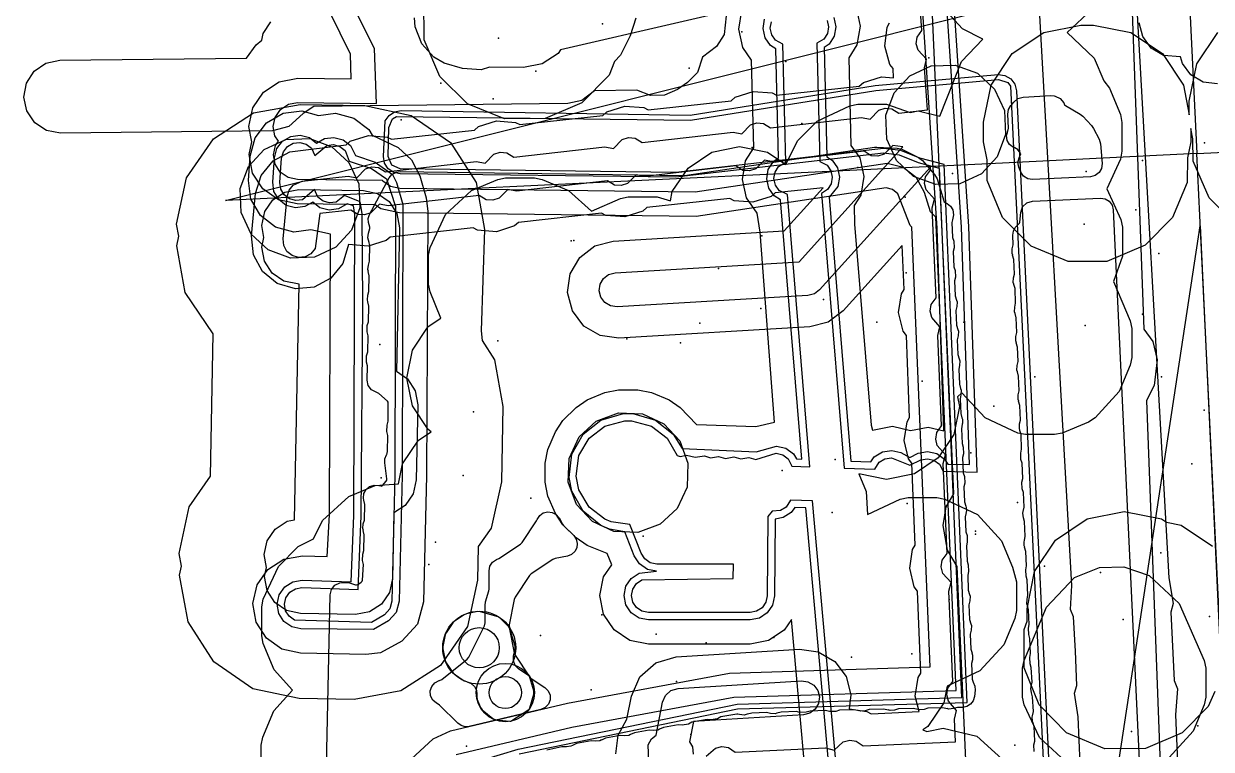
# Model space of a CAD drawing. Header units: metres. Extents: x -3943 to -3664, y 4962 to 6622.
# Drawn here: x -3930.66 to -3881.82, y 6352.6 to 6382.44 of the extents above; entities that cross this region are included whole.
import ezdxf

# ---------------------------------------------------------------- set-up
doc = ezdxf.new("R2010")
doc.units = ezdxf.units.M
for name, color, linetype in [('AI_GREENING_ALLOWED_ZONE', 4, 'Continuous'), ('AI_GREENING_EXCLUSIONS', 1, 'Continuous'), ('AI_GREENING_LAWN', 82, 'Continuous'), ('AI_GREENING_REJECTED', 6, 'Continuous'), ('AI_GREENING_SHRUBS', 92, 'Continuous')]:
    doc.layers.add(name, color=color, linetype=linetype)

# ---------------------------------------------------------------- blocks, each defined once
blk = doc.blocks.new('AI_SHRUB')
for radius in [1, 0.55]:
    blk.add_circle((0, 0), radius)

msp = doc.modelspace()

# ---------------------------------------------------------------- linework, layer by layer
at = {"layer": 'AI_GREENING_ALLOWED_ZONE'}
msp.add_lwpolyline([(-3913.683, 6354.495), (-3913.835, 6354.622), (-3913.925, 6354.798), (-3913.941, 6354.995), (-3913.879, 6355.183), (-3913.748, 6355.332), (-3913.571, 6355.418), (-3913.558, 6355.422), (-3913.466, 6355.468), (-3912.422, 6356.305), (-3912.356, 6356.387), (-3911.71, 6357.671), (-3911.681, 6357.794), (-3911.684, 6357.806), (-3911.687, 6358.516), (-3911.666, 6358.659), (-3911.533, 6359.115), (-3911.523, 6359.185), (-3911.523, 6359.937), (-3911.485, 6360.129), (-3911.377, 6360.291), (-3911.214, 6360.399), (-3911.12, 6360.439), (-3910.228, 6361.034), (-3910.16, 6361.103), (-3909.564, 6361.994), (-3909.54, 6362.052), (-3909.439, 6362.207), (-3909.289, 6362.315), (-3909.11, 6362.36), (-3908.926, 6362.337), (-3908.763, 6362.25), (-3908.644, 6362.109), (-3908.501, 6361.857), (-3908.46, 6361.805), (-3908.04, 6361.384), (-3907.938, 6361.237), (-3907.895, 6361.064), (-3907.915, 6360.886), (-3907.997, 6360.727), (-3908.13, 6360.606), (-3908.296, 6360.541), (-3908.804, 6360.44), (-3908.893, 6360.403), (-3909.784, 6359.807), (-3909.852, 6359.739), (-3910.448, 6358.847), (-3910.485, 6358.758), (-3910.693, 6357.711), (-3910.698, 6357.699), (-3910.694, 6357.68), (-3910.694, 6357.61), (-3910.485, 6356.559), (-3910.448, 6356.469), (-3909.852, 6355.578), (-3909.784, 6355.51), (-3909.225, 6355.136), (-3909.089, 6355.001), (-3909.014, 6354.824), (-3909.011, 6354.632), (-3909.081, 6354.453), (-3909.213, 6354.314), (-3909.388, 6354.234), (-3912.338, 6353.533), (-3912.506, 6353.523), (-3912.669, 6353.569), (-3912.807, 6353.666), (-3913.555, 6354.414), (-3913.612, 6354.457), (-3913.683, 6354.495)], close=True, dxfattribs=at)
at = {"layer": 'AI_GREENING_EXCLUSIONS'}
for points in [[(-3887.389, 6448.829), (-3886.565, 6420.103), (-3886.453, 6419.248), (-3886.533, 6418.972), (-3886.492, 6417.539), (-3886.427, 6416.11), (-3886.295, 6415.772), (-3886.366, 6414.742), (-3885.299, 6391.192), (-3885.147, 6390.21), (-3885.24, 6389.889), (-3885.176, 6388.477), (-3885.098, 6387.071), (-3884.973, 6386.761), (-3885.025, 6385.762), (-3883.568, 6359.646), (-3883.381, 6358.592), (-3883.478, 6358.24), (-3883.339, 6355.426), (-3883.208, 6355.087), (-3883.291, 6354.015), (-3882.147, 6327.189)], [(-3887.389, 6448.829), (-3886.565, 6420.103), (-3886.453, 6419.248), (-3886.533, 6418.972), (-3886.492, 6417.539), (-3886.427, 6416.11), (-3886.295, 6415.772), (-3886.366, 6414.742), (-3885.299, 6391.192), (-3885.147, 6390.21), (-3885.24, 6389.889), (-3885.176, 6388.477), (-3885.098, 6387.071), (-3884.973, 6386.761), (-3885.025, 6385.762), (-3883.568, 6359.646), (-3883.381, 6358.592), (-3883.478, 6358.24), (-3883.339, 6355.426), (-3883.208, 6355.087), (-3883.291, 6354.015), (-3882.147, 6327.189)], [(-3845.165, 6435.116), (-3878.147, 6426.884), (-3883.202, 6393.477), (-3882.411, 6377.095), (-3890.401, 6376.71), (-3922.364, 6375.167), (-3889.391, 6383.433), (-3884.352, 6416.965), (-3884.352, 6416.965), (-3884.743, 6425.237), (-3885.121, 6433.228)], [(-3887.206, 6428.574), (-3886.384, 6413.535), (-3885.726, 6414.049), (-3884.968, 6414.237), (-3884.197, 6414.12), (-3883.528, 6413.718), (-3883.065, 6413.09), (-3882.877, 6412.333), (-3882.509, 6404.505), (-3882.586, 6403.854), (-3882.869, 6403.263), (-3884.757, 6400.57), (-3884.651, 6399.859), (-3884.793, 6399.036), (-3885.156, 6398.284), (-3885.625, 6397.817), (-3884.584, 6369.875), (-3884.22, 6369.371), (-3884.039, 6368.612), (-3884.167, 6367.563), (-3884.475, 6366.942), (-3883.388, 6337.749)], [(-3891.366, 6339.906), (-3892.269, 6360.112), (-3892.662, 6360.779), (-3892.845, 6361.795), (-3892.727, 6362.566), (-3892.403, 6363.102), (-3893.834, 6395.111)], [(-3897.614, 6382.575), (-3897.554, 6382.309), (-3897.601, 6382.039), (-3897.747, 6381.809), (-3898.038, 6381.636), (-3897.919, 6376.774), (-3897.62, 6376.616), (-3897.463, 6376.393), (-3897.403, 6376.126), (-3897.45, 6375.857), (-3897.596, 6375.626), (-3897.848, 6375.463), (-3896.92, 6364.163), (-3895.65, 6364.115), (-3895.474, 6364.403), (-3895.241, 6364.546), (-3894.971, 6364.589), (-3894.22, 6364.278), (-3893.761, 6364.495), (-3893.492, 6364.543), (-3893.225, 6364.484), (-3893.001, 6364.327), (-3892.842, 6364.029), (-3891.452, 6364), (-3891.784, 6374.092), (-3892.939, 6391.475)], [(-3897.339, 6382.697), (-3897.254, 6382.316), (-3897.321, 6381.931), (-3897.53, 6381.602), (-3897.733, 6381.458), (-3897.624, 6376.967), (-3897.413, 6376.833), (-3897.189, 6376.514), (-3897.103, 6376.133), (-3897.17, 6375.749), (-3897.535, 6375.31), (-3896.643, 6364.452), (-3895.824, 6364.421), (-3895.678, 6364.623), (-3895.345, 6364.827), (-3894.96, 6364.889), (-3894.581, 6364.798), (-3894.209, 6364.6), (-3893.87, 6364.775), (-3893.486, 6364.843), (-3893.105, 6364.759), (-3892.785, 6364.535), (-3892.651, 6364.325), (-3891.764, 6364.307), (-3892.084, 6374.077), (-3893.239, 6391.457)], [(-3896.425, 6383.102), (-3896.254, 6382.34), (-3896.388, 6381.571), (-3896.723, 6381.043), (-3896.635, 6377.431), (-3896.274, 6376.919), (-3896.104, 6376.158), (-3896.237, 6375.389), (-3896.503, 6374.969), (-3896.489, 6374.191), (-3895.81, 6365.926), (-3895.754, 6365.728), (-3894.922, 6365.888), (-3894.191, 6365.714), (-3893.465, 6365.842), (-3892.817, 6365.699), (-3893.086, 6374.026), (-3894.237, 6391.396)], [(-3902.589, 6352.308), (-3902.209, 6352.648), (-3901.944, 6352.714), (-3901.674, 6352.674), (-3901.397, 6352.475), (-3897.688, 6352.656), (-3897.332, 6352.564), (-3896.952, 6352.904), (-3896.687, 6352.97), (-3896.417, 6352.93), (-3896.14, 6352.732), (-3892.342, 6352.899), (-3892.383, 6353.837), (-3892.29, 6354.192), (-3892.627, 6354.574), (-3892.692, 6354.839), (-3892.65, 6355.109), (-3892.45, 6355.385), (-3892.612, 6359.095), (-3892.518, 6359.451), (-3892.856, 6359.832), (-3892.92, 6360.098), (-3892.879, 6360.368), (-3892.679, 6360.644), (-3892.84, 6364.354), (-3892.747, 6364.709), (-3893.084, 6365.091), (-3893.149, 6365.356), (-3893.107, 6365.626), (-3892.908, 6365.902), (-3893.069, 6369.612), (-3892.975, 6369.968), (-3893.313, 6370.35), (-3893.378, 6370.615), (-3893.336, 6370.885), (-3893.136, 6371.161), (-3893.297, 6374.871), (-3893.204, 6375.227), (-3893.541, 6375.608), (-3893.606, 6375.874), (-3893.565, 6376.143), (-3893.365, 6376.42), (-3893.37, 6376.543), (-3897.926, 6371.497), (-3898.142, 6371.335), (-3898.404, 6371.267), (-3906.255, 6370.8), (-3906.525, 6370.837), (-3906.761, 6370.975), (-3906.926, 6371.193), (-3906.995, 6371.457), (-3906.958, 6371.728), (-3906.82, 6371.963), (-3906.602, 6372.128), (-3906.338, 6372.198), (-3898.773, 6372.647), (-3894.506, 6377.374), (-3894.92, 6377.436), (-3895.277, 6377.073), (-3895.537, 6376.989), (-3895.809, 6377.012), (-3896.099, 6377.192), (-3899.836, 6376.764), (-3900.197, 6376.832), (-3900.554, 6376.469), (-3900.814, 6376.385), (-3901.086, 6376.408), (-3901.376, 6376.588), (-3905.113, 6376.16), (-3905.474, 6376.229), (-3905.831, 6375.865), (-3906.091, 6375.782), (-3906.363, 6375.804), (-3906.653, 6375.984), (-3910.39, 6375.557), (-3910.751, 6375.625), (-3911.108, 6375.261), (-3911.368, 6375.178), (-3911.64, 6375.2), (-3911.93, 6375.38), (-3915.667, 6374.953), (-3916.028, 6375.021), (-3916.385, 6374.658), (-3916.645, 6374.574), (-3916.917, 6374.597), (-3917.207, 6374.777), (-3918.487, 6374.63), (-3918.677, 6373.191), (-3918.85, 6372.979), (-3919.09, 6372.85), (-3919.362, 6372.822), (-3919.624, 6372.901), (-3919.835, 6373.073), (-3919.965, 6373.314), (-3919.993, 6373.585), (-3919.827, 6375.328), (-3919.748, 6375.589), (-3919.576, 6375.801), (-3919.209, 6375.957), (-3917.316, 6376.173), (-3916.955, 6376.105), (-3916.598, 6376.469), (-3916.338, 6376.552), (-3916.065, 6376.529), (-3915.776, 6376.349), (-3912.039, 6376.777), (-3911.678, 6376.709), (-3911.321, 6377.072), (-3911.061, 6377.156), (-3910.789, 6377.133), (-3910.499, 6376.953), (-3906.762, 6377.381), (-3906.401, 6377.312), (-3906.044, 6377.676), (-3905.784, 6377.759), (-3905.512, 6377.737), (-3905.222, 6377.557), (-3901.485, 6377.985), (-3901.124, 6377.916), (-3900.767, 6378.28), (-3900.507, 6378.363), (-3900.235, 6378.341), (-3899.945, 6378.161), (-3896.208, 6378.588), (-3895.847, 6378.52), (-3895.49, 6378.884), (-3895.23, 6378.967), (-3894.958, 6378.944), (-3894.668, 6378.765), (-3893.49, 6378.899), (-3893.612, 6380.62), (-3893.528, 6380.978), (-3893.876, 6381.35), (-3893.948, 6381.614), (-3893.914, 6381.885), (-3893.721, 6382.166), (-3894.055, 6386.895)], [(-3912.878, 6352.377), (-3908.11, 6353.511), (-3901.449, 6354.736), (-3892.313, 6355.015), (-3893.152, 6374.482), (-3893.37, 6374.698), (-3893.608, 6375.5), (-3893.938, 6376.098), (-3894.486, 6376.521), (-3895.147, 6376.69), (-3903.047, 6375.512), (-3915.188, 6375.665), (-3915.57, 6375.747), (-3915.891, 6375.969), (-3915.904, 6375.989), (-3919.406, 6376.037), (-3919.788, 6376.119), (-3920.109, 6376.34), (-3920.322, 6376.667), (-3920.392, 6377.051), (-3920.311, 6377.433), (-3920.188, 6377.611), (-3920.328, 6377.824), (-3920.401, 6378.207), (-3920.322, 6378.589), (-3920.102, 6378.912), (-3919.776, 6379.126), (-3919.393, 6379.199), (-3916.154, 6379.16), (-3916.228, 6381.418), (-3918.423, 6385.79)], [(-3889.12, 6385.873), (-3908.582, 6381.37), (-3908.685, 6381.219), (-3909.337, 6380.79), (-3910.104, 6380.644), (-3911.497, 6380.655), (-3911.842, 6380.541), (-3912.62, 6380.598), (-3913.368, 6380.822), (-3913.787, 6381.063), (-3914.289, 6381.612), (-3914.556, 6382.306), (-3914.588, 6382.679)], [(-3889.12, 6385.873), (-3908.582, 6381.37), (-3908.685, 6381.219), (-3909.337, 6380.79), (-3910.104, 6380.644), (-3911.497, 6380.655), (-3911.842, 6380.541), (-3912.62, 6380.598), (-3913.368, 6380.822), (-3913.787, 6381.063), (-3914.289, 6381.612), (-3914.556, 6382.306), (-3914.588, 6382.679)], [(-3886.145, 6327.061), (-3887.291, 6353.93), (-3887.438, 6354.906), (-3887.346, 6355.219), (-3887.407, 6356.635), (-3887.485, 6358.047), (-3887.607, 6358.349), (-3887.557, 6359.338), (-3889.015, 6385.473)], [(-3886.145, 6327.061), (-3887.291, 6353.93), (-3887.438, 6354.906), (-3887.346, 6355.219), (-3887.407, 6356.635), (-3887.485, 6358.047), (-3887.607, 6358.349), (-3887.557, 6359.338), (-3889.015, 6385.473)], [(-3914.729, 6352.192), (-3913.82, 6353.023), (-3913.112, 6353.349), (-3908.29, 6354.495), (-3901.63, 6355.72), (-3893.375, 6355.99), (-3894.132, 6374.074), (-3894.2, 6374.141), (-3894.702, 6375.444), (-3894.926, 6375.617), (-3895.194, 6375.686), (-3902.997, 6374.513), (-3915.204, 6374.665), (-3915.967, 6374.83), (-3916.204, 6374.993), (-3919.42, 6375.037), (-3920.183, 6375.2), (-3920.826, 6375.643), (-3921.251, 6376.297), (-3921.392, 6377.065), (-3921.281, 6377.587), (-3921.401, 6378.215), (-3921.242, 6378.979), (-3920.804, 6379.624), (-3920.151, 6380.053), (-3919.385, 6380.199), (-3917.199, 6380.167), (-3917.224, 6381.185), (-3918.931, 6384.684)], [(-3901.69, 6383.539), (-3901.856, 6381.996), (-3902.166, 6381.499), (-3902.74, 6381.058), (-3902.951, 6380.44), (-3903.355, 6380.017), (-3903.765, 6379.731), (-3904.301, 6379.495), (-3904.886, 6379.483), (-3905.437, 6379.7), (-3907.182, 6379.676), (-3907.71, 6379.277), (-3908.282, 6379.156), (-3918.731, 6379.039), (-3919.171, 6378.752), (-3919.751, 6378.213), (-3920.434, 6378.04), (-3929.142, 6377.942), (-3929.717, 6378.049), (-3930.208, 6378.369), (-3930.538, 6378.852), (-3930.659, 6379.424), (-3930.551, 6380), (-3930.232, 6380.49), (-3929.749, 6380.821), (-3929.176, 6380.941), (-3921.493, 6381.028), (-3921.094, 6381.573), (-3920.866, 6381.761), (-3920.814, 6382.034), (-3920.494, 6382.522)], [(-3920.897, 6351.58), (-3920.897, 6352.768), (-3920.832, 6353.09), (-3920.379, 6354.174), (-3919.61, 6355.028), (-3920.354, 6355.857), (-3920.807, 6356.941), (-3920.872, 6357.263), (-3920.872, 6358.451), (-3920.807, 6358.773), (-3920.177, 6360.12), (-3919.366, 6360.93), (-3918.745, 6361.257), (-3918.365, 6362.006), (-3917.291, 6362.993), (-3916.208, 6363.447), (-3915.243, 6363.512), (-3915.08, 6364.331), (-3914.43, 6365.304), (-3913.899, 6365.659), (-3914.024, 6365.742), (-3914.675, 6366.716), (-3914.903, 6367.864), (-3914.675, 6369.012), (-3914.024, 6369.985), (-3913.501, 6370.335), (-3913.95, 6371.409), (-3914.015, 6371.731), (-3914.015, 6372.919), (-3913.95, 6373.241), (-3913.319, 6374.588), (-3912.246, 6375.576), (-3911.162, 6376.029), (-3910.84, 6376.094), (-3909.652, 6376.094), (-3909.33, 6376.029), (-3908.247, 6375.576), (-3907.308, 6374.723), (-3906.116, 6375.25), (-3905.793, 6375.315), (-3904.606, 6375.315), (-3904.063, 6375.158), (-3903.988, 6375.532), (-3903.338, 6376.505), (-3902.365, 6377.155), (-3901.217, 6377.384), (-3900.069, 6377.155), (-3899.312, 6376.65), (-3898.839, 6377.62), (-3898.029, 6378.43), (-3896.682, 6379.061), (-3896.36, 6379.126), (-3895.172, 6379.126), (-3894.201, 6378.79), (-3893.878, 6378.856), (-3892.977, 6378.637), (-3892.095, 6380.879), (-3891.21, 6381.811), (-3892.046, 6382.228), (-3893.034, 6383.301)], [(-3905.49, 6382.662), (-3905.717, 6381.936), (-3906.109, 6381.147), (-3906.358, 6380.879), (-3906.587, 6380.33), (-3907.711, 6379.186), (-3909.219, 6378.539), (-3910.88, 6378.523), (-3912.402, 6379.143), (-3913.546, 6380.267), (-3914.193, 6381.775), (-3914.209, 6383.436)], [(-3898.193, 6348.013), (-3899.082, 6357.932), (-3899.378, 6357.496), (-3900.024, 6357.068), (-3900.785, 6356.918), (-3904.966, 6356.918), (-3905.731, 6357.07), (-3906.38, 6357.503), (-3906.814, 6358.152), (-3906.966, 6358.918), (-3906.814, 6359.683), (-3906.478, 6360.185), (-3906.662, 6360.655), (-3907.483, 6360.977), (-3907.944, 6361.288), (-3908.484, 6361.828), (-3908.795, 6362.289), (-3909.097, 6363.011), (-3909.211, 6363.576), (-3909.211, 6364.367), (-3909.097, 6364.932), (-3908.795, 6365.654), (-3908.484, 6366.115), (-3907.944, 6366.655), (-3907.483, 6366.966), (-3906.761, 6367.268), (-3906.196, 6367.382), (-3905.405, 6367.382), (-3904.84, 6367.268), (-3904.118, 6366.966), (-3903.657, 6366.655), (-3902.988, 6365.955), (-3900.552, 6365.87), (-3899.784, 6366.048), (-3900.377, 6373.871), (-3900.491, 6374.649), (-3900.931, 6375.275), (-3901.102, 6376.036), (-3900.969, 6376.805), (-3900.634, 6377.334), (-3900.722, 6380.945), (-3901.082, 6381.457), (-3901.253, 6382.218), (-3901.119, 6382.987)], [(-3897.197, 6348.102), (-3898.49, 6362.521), (-3898.947, 6362.539), (-3899.093, 6362.337), (-3899.426, 6362.133), (-3899.753, 6362.066), (-3899.785, 6358.907), (-3899.864, 6358.528), (-3900.081, 6358.207), (-3900.404, 6357.993), (-3900.785, 6357.918), (-3904.966, 6357.918), (-3905.349, 6357.994), (-3905.673, 6358.211), (-3905.89, 6358.535), (-3905.966, 6358.918), (-3905.89, 6359.3), (-3905.673, 6359.625), (-3905.349, 6359.842), (-3904.632, 6359.918), (-3905.008, 6359.994), (-3905.336, 6360.219), (-3905.551, 6360.554), (-3905.933, 6361.541), (-3906.563, 6361.655), (-3906.924, 6361.806), (-3907.655, 6362.387), (-3908.117, 6363.209), (-3908.231, 6363.774), (-3908.117, 6364.734), (-3907.655, 6365.556), (-3906.924, 6366.137), (-3905.998, 6366.402), (-3905.602, 6366.402), (-3904.677, 6366.137), (-3903.946, 6365.556), (-3903.583, 6364.971), (-3900.533, 6364.835), (-3899.697, 6365.069), (-3899.318, 6364.978), (-3899.002, 6364.749), (-3898.871, 6364.537), (-3898.656, 6364.529), (-3899.532, 6375.196), (-3899.792, 6375.361), (-3900.017, 6375.68), (-3900.102, 6376.06), (-3900.036, 6376.445), (-3899.827, 6376.774), (-3899.623, 6376.918), (-3899.733, 6381.41), (-3899.943, 6381.543), (-3900.168, 6381.862), (-3900.253, 6382.243), (-3900.186, 6382.627)], [(-3886.71, 6383.038), (-3887.746, 6382.075), (-3886.636, 6381.024), (-3886.231, 6380.096), (-3886.009, 6379.788), (-3885.556, 6378.705), (-3885.491, 6378.383), (-3885.491, 6377.195), (-3885.556, 6376.873), (-3886.107, 6375.644), (-3885.538, 6374.388), (-3885.473, 6374.066), (-3885.473, 6372.878), (-3885.836, 6371.843), (-3885.156, 6370.224), (-3885.09, 6369.901), (-3885.09, 6368.714), (-3885.156, 6368.392), (-3885.609, 6367.308), (-3886.597, 6366.235), (-3886.86, 6366.057), (-3887.943, 6365.604), (-3888.266, 6365.539), (-3889.453, 6365.539), (-3889.776, 6365.604), (-3891.122, 6366.235), (-3892.073, 6367.253), (-3892.255, 6367.095), (-3892.176, 6366.699), (-3892.405, 6365.55), (-3893.055, 6364.577), (-3894.028, 6363.927), (-3895.176, 6363.699), (-3896.319, 6363.926), (-3896.015, 6363.2), (-3895.95, 6362.253), (-3894.609, 6362.88), (-3894.287, 6362.945), (-3893.099, 6362.945), (-3892.777, 6362.88), (-3891.43, 6362.249), (-3890.442, 6361.175), (-3889.989, 6360.092), (-3889.832, 6359.489), (-3889.832, 6358.302), (-3889.897, 6357.979), (-3890.35, 6356.896), (-3891.338, 6355.822), (-3892.686, 6355.191), (-3892.822, 6354.508), (-3893.472, 6353.535), (-3893.685, 6353.393), (-3893.511, 6353.32), (-3892.84, 6353.462), (-3891.466, 6353.129), (-3889.974, 6351.794)], [(-3906.303, 6352.404), (-3906.213, 6353.179), (-3905.848, 6353.836), (-3905.668, 6354.778), (-3905.32, 6355.579), (-3904.664, 6356.156), (-3903.825, 6356.398), (-3898.753, 6356.708), (-3897.98, 6356.602), (-3897.306, 6356.209), (-3896.834, 6355.588), (-3896.635, 6354.833), (-3896.713, 6354.263), (-3895.978, 6354.154), (-3895.804, 6354.049), (-3893.835, 6354.146), (-3893.991, 6354.783), (-3893.872, 6355.554), (-3893.766, 6355.727), (-3893.901, 6359.102), (-3894.034, 6359.283), (-3894.219, 6360.041), (-3894.1, 6360.813), (-3893.995, 6360.986), (-3894.129, 6364.36), (-3894.263, 6364.542), (-3894.448, 6365.3), (-3894.329, 6366.071), (-3894.224, 6366.245), (-3894.358, 6369.619), (-3894.491, 6369.8), (-3894.676, 6370.558), (-3894.558, 6371.33), (-3894.452, 6371.503), (-3894.531, 6373.317), (-3896.961, 6370.625), (-3897.579, 6370.163), (-3898.327, 6369.969), (-3906.178, 6369.502), (-3906.951, 6369.609), (-3907.624, 6370.003), (-3908.095, 6370.625), (-3908.293, 6371.38), (-3908.186, 6372.153), (-3907.792, 6372.827), (-3907.17, 6373.298), (-3906.415, 6373.495), (-3899.381, 6373.914), (-3897.776, 6375.691), (-3899.751, 6375.478), (-3899.923, 6375.332), (-3900.666, 6375.094), (-3901.444, 6375.158), (-3901.624, 6375.251), (-3905.028, 6374.874), (-3905.2, 6374.728), (-3905.943, 6374.49), (-3906.721, 6374.554), (-3906.901, 6374.647), (-3910.305, 6374.27), (-3910.477, 6374.125), (-3911.22, 6373.886), (-3911.998, 6373.951), (-3912.178, 6374.043), (-3915.582, 6373.666), (-3915.754, 6373.521), (-3916.497, 6373.283), (-3917.302, 6373.361), (-3917.529, 6372.582), (-3918.022, 6371.977), (-3918.709, 6371.607), (-3919.485, 6371.528), (-3920.233, 6371.752), (-3920.838, 6372.245), (-3921.208, 6372.932), (-3921.287, 6373.709), (-3921.121, 6375.451), (-3920.897, 6376.198), (-3920.403, 6376.803), (-3919.716, 6377.173), (-3917.4, 6377.46), (-3917.229, 6377.605), (-3916.485, 6377.843), (-3915.708, 6377.779), (-3915.527, 6377.686), (-3912.123, 6378.063), (-3911.952, 6378.209), (-3911.209, 6378.447), (-3910.431, 6378.383), (-3910.25, 6378.29), (-3906.847, 6378.667), (-3906.675, 6378.813), (-3905.932, 6379.051), (-3905.154, 6378.987), (-3904.973, 6378.894), (-3901.57, 6379.271), (-3901.398, 6379.417), (-3900.655, 6379.655), (-3899.877, 6379.591), (-3899.696, 6379.498), (-3896.293, 6379.875), (-3896.121, 6380.02), (-3895.378, 6380.259), (-3894.887, 6380.218), (-3894.901, 6380.591), (-3895.039, 6380.769), (-3895.245, 6381.522), (-3895.147, 6382.296), (-3895.046, 6382.473)], [(-3896.899, 6348.129), (-3898.214, 6362.811), (-3899.121, 6362.845), (-3899.297, 6362.557), (-3899.53, 6362.414), (-3899.878, 6362.39), (-3900.051, 6362.171), (-3900.085, 6358.911), (-3900.14, 6358.645), (-3900.292, 6358.42), (-3900.518, 6358.27), (-3900.785, 6358.218), (-3904.966, 6358.218), (-3905.234, 6358.271), (-3905.461, 6358.423), (-3905.613, 6358.65), (-3905.666, 6358.918), (-3905.613, 6359.186), (-3905.461, 6359.413), (-3905.234, 6359.564), (-3901.478, 6359.618), (-3901.471, 6360.215), (-3904.618, 6360.215), (-3904.891, 6360.27), (-3905.121, 6360.428), (-3905.271, 6360.662), (-3905.725, 6361.836), (-3906.503, 6361.949), (-3906.756, 6362.055), (-3907.406, 6362.555), (-3907.823, 6363.269), (-3907.937, 6363.833), (-3907.823, 6364.675), (-3907.406, 6365.388), (-3906.756, 6365.888), (-3905.939, 6366.108), (-3905.662, 6366.108), (-3904.845, 6365.888), (-3904.195, 6365.388), (-3903.782, 6364.683), (-3903.663, 6364.634), (-3903.396, 6364.693), (-3903.04, 6364.61), (-3902.657, 6364.663), (-3902.416, 6364.586), (-3902.08, 6364.644), (-3901.793, 6364.562), (-3901.456, 6364.62), (-3901.169, 6364.538), (-3900.835, 6364.596), (-3900.546, 6364.514), (-3899.708, 6364.769), (-3899.443, 6364.706), (-3899.222, 6364.545), (-3899.068, 6364.244), (-3898.329, 6364.216), (-3899.249, 6375.413), (-3899.585, 6375.578), (-3899.743, 6375.801), (-3899.802, 6376.068), (-3899.756, 6376.337), (-3899.61, 6376.567), (-3899.319, 6376.74), (-3899.437, 6381.602), (-3899.736, 6381.76), (-3899.893, 6381.984), (-3899.953, 6382.25), (-3899.906, 6382.519)], [(-3880.764, 6374.149), (-3881.908, 6375.272), (-3882.555, 6376.781), (-3882.571, 6377.701), (-3882.657, 6378.135), (-3882.657, 6377.576), (-3882.788, 6376.917), (-3882.804, 6375.915), (-3883.408, 6374.47), (-3884.532, 6373.326), (-3886.118, 6372.663), (-3887.701, 6372.663), (-3889.223, 6373.283), (-3890.41, 6374.47), (-3891.03, 6375.993), (-3891.03, 6376.836), (-3891.179, 6377.585), (-3891.179, 6378.387), (-3890.875, 6379.918), (-3890.008, 6381.216), (-3890.008, 6381.216), (-3888.71, 6382.083), (-3887.179, 6382.387), (-3886.657, 6382.382), (-3885.126, 6382.078), (-3883.829, 6381.211), (-3882.962, 6379.913), (-3882.72, 6378.698), (-3882.72, 6379.253), (-3882.416, 6380.784), (-3881.548, 6382.081)], [(-3881.565, 6379.965), (-3882.145, 6380.042), (-3882.651, 6380.336), (-3883.007, 6380.801), (-3883.082, 6381.083), (-3883.785, 6381.138), (-3884.287, 6381.438), (-3884.636, 6381.908), (-3884.779, 6382.476)], [(-3911.78, 6352.16), (-3910.322, 6352.598), (-3901.323, 6354.452), (-3892.076, 6354.72), (-3892.994, 6376.49), (-3893.855, 6376.713), (-3894.637, 6377.035), (-3895.294, 6377.11), (-3903.841, 6376.124), (-3915.177, 6376.265), (-3915.444, 6376.322), (-3915.67, 6376.477), (-3915.819, 6376.707), (-3915.868, 6376.976), (-3915.791, 6378.443), (-3915.636, 6378.668), (-3915.407, 6378.816), (-3915.138, 6378.865), (-3903.251, 6378.677), (-3895.637, 6379.892), (-3890.582, 6380.345), (-3890.304, 6380.313), (-3890.06, 6380.175), (-3889.89, 6379.953), (-3889.821, 6379.681), (-3886, 6299.93)], [(-3910.282, 6352.402), (-3901.303, 6354.253), (-3891.851, 6354.525), (-3892.8, 6376.647), (-3893.805, 6376.906), (-3894.587, 6377.229), (-3895.296, 6377.31), (-3903.839, 6376.324), (-3915.174, 6376.465), (-3915.526, 6376.617), (-3915.668, 6376.973), (-3915.649, 6378.173), (-3915.497, 6378.524), (-3915.333, 6378.63), (-3903.237, 6378.477), (-3895.619, 6379.693), (-3890.564, 6380.146), (-3890.191, 6380.025), (-3890.07, 6379.865), (-3886.2, 6299.915)], [(-3881.666, 6354.969), (-3881.938, 6354.356), (-3883.018, 6353.276), (-3884.527, 6352.629), (-3886.188, 6352.613), (-3887.774, 6353.276), (-3888.897, 6354.42), (-3889.517, 6355.942), (-3889.517, 6357.526), (-3889.393, 6357.862), (-3889.393, 6358.375), (-3889.089, 6359.906), (-3888.221, 6361.203), (-3886.924, 6362.071), (-3886.924, 6362.071), (-3885.393, 6362.375), (-3883.862, 6362.071), (-3883.663, 6361.937), (-3883.06, 6361.818), (-3881.763, 6360.95)], [(-3904.842, 6349.221), (-3904.976, 6352.781), (-3904.843, 6353.02), (-3904.652, 6353.172), (-3904.391, 6354.534), (-3904.269, 6354.814), (-3904.04, 6355.016), (-3903.746, 6355.101), (-3898.674, 6355.41), (-3898.404, 6355.373), (-3898.168, 6355.236), (-3898.002, 6355.018), (-3897.933, 6354.754), (-3897.97, 6354.483), (-3898.107, 6354.247), (-3898.325, 6354.082), (-3898.589, 6354.013), (-3903.118, 6353.736), (-3903.277, 6352.908), (-3903.155, 6352.697), (-3903.129, 6352.391)]]:
    msp.add_lwpolyline(points, dxfattribs=at)
for points in [[(-3892.349, 6380.74), (-3891.432, 6380.399), (-3890.733, 6379.752), (-3890.324, 6378.87), (-3890.285, 6377.884), (-3890.626, 6376.967), (-3891.273, 6376.268), (-3892.155, 6375.859), (-3893.141, 6375.82), (-3894.058, 6376.161), (-3894.757, 6376.808), (-3895.166, 6377.69), (-3895.205, 6378.676), (-3894.864, 6379.593), (-3894.217, 6380.292), (-3893.335, 6380.701), (-3892.349, 6380.74)], [(-3924.281, 6373.7), (-3924.371, 6374.196), (-3923.962, 6376.103), (-3922.854, 6377.709), (-3921.215, 6378.768), (-3919.296, 6379.119), (-3916.631, 6379.079), (-3914.718, 6378.667), (-3913.11, 6377.553), (-3912.053, 6375.906), (-3911.708, 6373.98), (-3911.84, 6369.802), (-3911.799, 6369.403), (-3911.296, 6368.618), (-3910.954, 6366.697), (-3911.015, 6363.603), (-3911.434, 6361.697), (-3911.966, 6360.933), (-3911.994, 6359.545), (-3912.41, 6357.645), (-3913.52, 6356.047), (-3915.155, 6354.994), (-3917.069, 6354.644), (-3919.329, 6354.679), (-3921.237, 6355.088), (-3922.842, 6356.197), (-3923.901, 6357.835), (-3924.253, 6359.754), (-3924.172, 6360.131), (-3924.268, 6360.654), (-3923.858, 6362.562), (-3922.983, 6363.83), (-3922.867, 6369.688), (-3924.014, 6371.386), (-3924.365, 6373.305), (-3924.281, 6373.7)], [(-3920.308, 6374.069), (-3920.926, 6374.545), (-3921.316, 6375.221), (-3921.417, 6375.995), (-3921.35, 6376.993), (-3921.147, 6377.746), (-3920.671, 6378.365), (-3919.995, 6378.754), (-3919.221, 6378.855), (-3918.537, 6378.671), (-3917.835, 6378.763), (-3917.081, 6378.56), (-3916.462, 6378.084), (-3916.331, 6377.855), (-3915.263, 6377.342), (-3914.705, 6376.844), (-3914.369, 6376.176), (-3914.113, 6375.279), (-3914.036, 6374.719), (-3914.096, 6363.862), (-3914.218, 6358.663), (-3914.465, 6357.746), (-3915.106, 6357.047), (-3915.989, 6356.569), (-3916.592, 6356.489), (-3919.279, 6356.549), (-3920.041, 6356.718), (-3920.68, 6357.166), (-3921.099, 6357.825), (-3921.234, 6358.593), (-3921.065, 6359.355), (-3920.617, 6359.994), (-3919.959, 6360.413), (-3919.19, 6360.548), (-3918.175, 6360.526), (-3918.085, 6362.233), (-3918.041, 6373.79), (-3918.852, 6373.958), (-3919.554, 6373.866), (-3920.308, 6374.069)], [(-3874.42, 6377.481), (-3842.457, 6379.024), (-3875.43, 6370.758), (-3880.482, 6337.142), (-3882.411, 6377.095), (-3874.42, 6377.481)], [(-3918.898, 6377.72), (-3917.981, 6377.379), (-3917.282, 6376.732), (-3916.873, 6375.85), (-3916.834, 6374.864), (-3917.175, 6373.947), (-3917.822, 6373.248), (-3918.704, 6372.839), (-3919.69, 6372.8), (-3920.607, 6373.141), (-3921.306, 6373.788), (-3921.715, 6374.67), (-3921.754, 6375.656), (-3921.413, 6376.573), (-3920.766, 6377.272), (-3919.884, 6377.681), (-3918.898, 6377.72)], [(-3920.234, 6358.571), (-3920.15, 6358.952), (-3919.926, 6359.271), (-3919.596, 6359.481), (-3919.212, 6359.548), (-3917.199, 6359.489), (-3917.085, 6362.209), (-3917.036, 6374.592), (-3917.103, 6374.947), (-3917.363, 6375.033), (-3917.714, 6374.822), (-3918.101, 6374.772), (-3918.478, 6374.873), (-3918.775, 6375.102), (-3919.101, 6374.915), (-3919.488, 6374.864), (-3919.864, 6374.966), (-3920.174, 6375.203), (-3920.368, 6375.542), (-3920.419, 6375.928), (-3920.352, 6376.926), (-3920.251, 6377.303), (-3920.013, 6377.612), (-3919.675, 6377.807), (-3919.288, 6377.857), (-3918.911, 6377.756), (-3918.613, 6377.527), (-3918.288, 6377.714), (-3917.901, 6377.765), (-3917.524, 6377.664), (-3917.215, 6377.426), (-3917.011, 6377.015), (-3916.205, 6376.741), (-3915.498, 6376.236), (-3915.33, 6375.902), (-3915.074, 6375.004), (-3915.096, 6363.867), (-3915.217, 6358.686), (-3915.341, 6358.228), (-3915.662, 6357.878), (-3916.269, 6357.529), (-3919.257, 6357.549), (-3919.638, 6357.634), (-3919.957, 6357.857), (-3920.167, 6358.187), (-3920.234, 6358.571)], [(-3919.875, 6358.831), (-3919.718, 6359.055), (-3919.488, 6359.201), (-3919.219, 6359.249), (-3916.906, 6359.172), (-3916.785, 6362.202), (-3916.707, 6370.94), (-3916.736, 6374.634), (-3916.821, 6375.111), (-3917.469, 6375.378), (-3917.81, 6375.106), (-3918.081, 6375.071), (-3918.345, 6375.142), (-3918.561, 6375.308), (-3918.706, 6375.614), (-3919.197, 6375.199), (-3919.468, 6375.163), (-3919.731, 6375.234), (-3919.948, 6375.401), (-3920.084, 6375.638), (-3920.12, 6375.908), (-3920.053, 6376.906), (-3919.982, 6377.17), (-3919.815, 6377.386), (-3919.579, 6377.523), (-3919.308, 6377.558), (-3919.044, 6377.487), (-3918.828, 6377.321), (-3918.682, 6377.015), (-3918.192, 6377.43), (-3917.921, 6377.466), (-3917.657, 6377.395), (-3917.441, 6377.228), (-3917.277, 6376.782), (-3916.359, 6376.484), (-3915.736, 6376.053), (-3915.363, 6374.922), (-3915.396, 6363.869), (-3915.517, 6358.694), (-3915.604, 6358.373), (-3915.828, 6358.128), (-3916.352, 6357.817), (-3919.517, 6357.908), (-3919.74, 6358.065), (-3919.887, 6358.295), (-3919.934, 6358.564), (-3919.875, 6358.831)], [(-3919.961, 6371.853), (-3920.442, 6372.185), (-3920.76, 6372.677), (-3920.866, 6373.252), (-3920.781, 6373.647), (-3920.872, 6374.143), (-3920.749, 6374.715), (-3920.417, 6375.196), (-3919.925, 6375.514), (-3919.349, 6375.62), (-3916.684, 6375.579), (-3916.11, 6375.456), (-3915.628, 6375.121), (-3915.311, 6374.628), (-3915.207, 6374.05), (-3915.324, 6368.152), (-3914.871, 6367.836), (-3914.556, 6367.343), (-3914.453, 6366.767), (-3914.514, 6363.672), (-3914.64, 6363.1), (-3914.975, 6362.62), (-3915.44, 6362.323), (-3915.493, 6359.614), (-3915.618, 6359.044), (-3915.951, 6358.565), (-3916.442, 6358.249), (-3917.016, 6358.144), (-3919.276, 6358.178), (-3919.848, 6358.301), (-3920.33, 6358.634), (-3920.648, 6359.125), (-3920.753, 6359.701), (-3920.672, 6360.078), (-3920.768, 6360.601), (-3920.645, 6361.174), (-3920.313, 6361.655), (-3919.821, 6361.973), (-3919.518, 6362.028), (-3919.326, 6371.729), (-3919.961, 6371.853)], [(-3882.271, 6374.124), (-3880.397, 6334.168), (-3888.388, 6333.793), (-3920.353, 6332.294), (-3887.369, 6340.515), (-3882.271, 6374.124)], [(-3906.196, 6366.432), (-3905.21, 6366.393), (-3904.329, 6365.984), (-3903.681, 6365.284), (-3903.34, 6364.367), (-3903.379, 6363.381), (-3903.789, 6362.5), (-3904.488, 6361.853), (-3905.405, 6361.511), (-3906.391, 6361.551), (-3907.272, 6361.96), (-3907.919, 6362.659), (-3908.261, 6363.576), (-3908.222, 6364.562), (-3907.812, 6365.443), (-3907.113, 6366.091), (-3906.196, 6366.432)], [(-3885.415, 6360.102), (-3884.365, 6359.75), (-3883.141, 6358.592), (-3882.106, 6356.253), (-3882.041, 6355.93), (-3882.041, 6354.743), (-3882.106, 6354.421), (-3882.559, 6353.337), (-3883.547, 6352.264), (-3884.894, 6351.633), (-3885.216, 6351.568), (-3886.404, 6351.568), (-3886.726, 6351.633), (-3887.809, 6352.086), (-3888.883, 6353.074), (-3889.514, 6354.421), (-3889.579, 6354.743), (-3889.579, 6355.93), (-3889.514, 6356.253), (-3888.6, 6358.446), (-3887.439, 6359.668), (-3886.409, 6360.075), (-3885.415, 6360.102)]]:
    msp.add_lwpolyline(points, close=True, dxfattribs=at)
at = {"layer": 'AI_GREENING_LAWN'}
for points in [[(-3887.212, 6378.719), (-3887.105, 6378.634), (-3886.739, 6378.25), (-3886.656, 6378.133), (-3886.427, 6377.688), (-3886.374, 6377.501), (-3886.307, 6376.687), (-3886.33, 6376.49), (-3886.429, 6376.317), (-3886.587, 6376.196), (-3886.78, 6376.147), (-3889.164, 6376.029), (-3889.365, 6376.06), (-3889.537, 6376.17), (-3889.651, 6376.338), (-3889.731, 6376.533), (-3889.768, 6376.749), (-3889.709, 6376.96), (-3889.663, 6377.044), (-3889.65, 6377.087), (-3889.671, 6377.126), (-3889.792, 6377.273), (-3889.823, 6377.3), (-3889.901, 6377.33), (-3889.901, 6377.332), (-3889.953, 6377.344), (-3890.115, 6377.466), (-3890.216, 6377.642), (-3890.239, 6377.843), (-3890.203, 6377.96), (-3890.159, 6378.147), (-3890.183, 6378.726), (-3890.156, 6378.912), (-3890.061, 6379.074), (-3890.014, 6379.112), (-3889.937, 6379.217), (-3889.771, 6379.362), (-3889.559, 6379.421), (-3888.412, 6379.481), (-3888.28, 6379.47), (-3888.231, 6379.46), (-3888.025, 6379.361), (-3887.883, 6379.181), (-3887.849, 6379.107), (-3887.814, 6379.075), (-3887.212, 6378.719)], [(-3910.446, 6356.046), (-3910.518, 6356.234), (-3910.51, 6356.435), (-3910.442, 6356.707), (-3910.446, 6356.837), (-3910.661, 6357.547), (-3910.722, 6357.649), (-3911.049, 6357.976), (-3911.152, 6358.038), (-3911.867, 6358.255), (-3911.986, 6358.26), (-3912.452, 6358.168), (-3912.541, 6358.131), (-3912.946, 6357.861), (-3913.014, 6357.792), (-3913.284, 6357.387), (-3913.321, 6357.298), (-3913.416, 6356.821), (-3913.416, 6356.724), (-3913.321, 6356.247), (-3913.284, 6356.158), (-3913.014, 6355.753), (-3912.946, 6355.685), (-3912.54, 6355.413), (-3912.453, 6355.377), (-3912.415, 6355.369), (-3912.252, 6355.302), (-3912.121, 6355.182), (-3912.041, 6355.025), (-3912.02, 6354.849), (-3912.026, 6354.75), (-3912.008, 6354.641), (-3911.874, 6354.318), (-3911.803, 6354.222), (-3911.369, 6353.866), (-3911.238, 6353.812), (-3910.662, 6353.755), (-3910.62, 6353.758), (-3910.583, 6353.775), (-3909.891, 6354.237), (-3909.861, 6354.265), (-3909.843, 6354.302), (-3909.674, 6354.857), (-3909.674, 6354.999), (-3909.843, 6355.554), (-3909.861, 6355.59), (-3909.89, 6355.618), (-3910.306, 6355.901), (-3910.446, 6356.046)]]:
    msp.add_lwpolyline(points, close=True, dxfattribs=at)
for points in [[(-3918.357, 6344.923), (-3918.062, 6358.954), (-3918.007, 6359.172), (-3917.861, 6359.344), (-3917.654, 6359.435), (-3917.515, 6359.46), (-3917.267, 6359.444), (-3917.021, 6359.362), (-3916.97, 6359.357), (-3916.921, 6359.375), (-3916.78, 6359.466), (-3916.743, 6359.505), (-3916.727, 6359.556), (-3916.727, 6359.556), (-3916.687, 6360.195), (-3916.726, 6360.365), (-3916.718, 6360.622), (-3916.672, 6360.778), (-3916.658, 6361.421), (-3916.699, 6361.6), (-3916.692, 6361.601), (-3916.714, 6361.675), (-3916.695, 6361.864), (-3916.647, 6362.022), (-3916.633, 6362.666), (-3916.674, 6362.844), (-3916.668, 6362.846), (-3916.69, 6362.922), (-3916.67, 6363.112), (-3916.579, 6363.281), (-3916.432, 6363.404), (-3916.25, 6363.462), (-3916.059, 6363.448), (-3915.978, 6363.425), (-3915.936, 6363.422), (-3915.902, 6363.449), (-3915.75, 6363.626), (-3915.727, 6363.669), (-3915.723, 6363.718), (-3915.808, 6364.376), (-3915.801, 6364.547), (-3915.736, 6364.706), (-3915.731, 6364.714), (-3915.693, 6364.84), (-3915.68, 6365.507), (-3915.72, 6365.663), (-3915.715, 6365.928), (-3915.669, 6366.086), (-3915.664, 6366.824), (-3915.675, 6366.873), (-3915.704, 6366.913), (-3916.056, 6367.225), (-3916.213, 6367.307), (-3916.213, 6367.308), (-3916.351, 6367.378), (-3916.487, 6367.554), (-3916.532, 6367.772), (-3916.521, 6368.361), (-3916.561, 6368.516), (-3916.556, 6368.784), (-3916.51, 6368.938), (-3916.497, 6369.605), (-3916.537, 6369.761), (-3916.531, 6370.029), (-3916.485, 6370.182), (-3916.471, 6370.826), (-3916.512, 6371.004), (-3916.506, 6371.006), (-3916.527, 6371.079), (-3916.508, 6371.268), (-3916.461, 6371.427), (-3916.447, 6372.071), (-3916.488, 6372.249), (-3916.481, 6372.25), (-3916.503, 6372.324), (-3916.484, 6372.513), (-3916.436, 6372.671), (-3916.422, 6373.315), (-3916.449, 6373.433), (-3916.456, 6373.446), (-3916.509, 6373.633), (-3916.486, 6373.827), (-3916.423, 6374.023), (-3916.418, 6374.072), (-3916.45, 6374.169), (-3916.449, 6374.17), (-3916.484, 6374.261), (-3916.487, 6374.43), (-3916.434, 6374.591), (-3915.629, 6376.101), (-3915.516, 6376.243), (-3915.359, 6376.336), (-3915.18, 6376.366), (-3903.528, 6376.19), (-3903.487, 6376.193), (-3895.668, 6377.357), (-3895.573, 6377.362), (-3894.738, 6377.325), (-3894.54, 6377.275), (-3893.853, 6376.94), (-3893.692, 6376.816), (-3893.194, 6376.234), (-3893.096, 6376.057), (-3892.818, 6375.159), (-3892.796, 6375.119), (-3892.762, 6375.09), (-3892.676, 6375.043), (-3892.543, 6374.936), (-3892.453, 6374.791), (-3892.448, 6374.778), (-3892.413, 6374.577), (-3892.462, 6374.377), (-3892.463, 6374.375), (-3892.487, 6374.257), (-3892.457, 6373.646), (-3892.407, 6373.494), (-3892.394, 6373.226), (-3892.43, 6373.07), (-3892.401, 6372.436), (-3892.351, 6372.283), (-3892.338, 6372.015), (-3892.374, 6371.859), (-3892.347, 6371.249), (-3892.294, 6371.074), (-3892.301, 6371.072), (-3892.274, 6370.999), (-3892.281, 6370.81), (-3892.318, 6370.649), (-3892.291, 6370.038), (-3892.238, 6369.863), (-3892.244, 6369.861), (-3892.218, 6369.789), (-3892.225, 6369.599), (-3892.262, 6369.438), (-3892.235, 6368.827), (-3892.182, 6368.652), (-3892.188, 6368.65), (-3892.162, 6368.578), (-3892.169, 6368.388), (-3892.205, 6368.227), (-3892.178, 6367.616), (-3892.126, 6367.441), (-3892.132, 6367.44), (-3892.106, 6367.367), (-3892.112, 6367.177), (-3892.149, 6367.017), (-3892.122, 6366.406), (-3892.07, 6366.232), (-3892.073, 6366.232), (-3892.053, 6366.179), (-3892.045, 6366.016), (-3892.061, 6365.962), (-3892.059, 6365.962), (-3892.095, 6365.783), (-3892.068, 6365.172), (-3892.018, 6365.02), (-3892.007, 6364.752), (-3892.043, 6364.596), (-3892.016, 6363.962), (-3891.966, 6363.809), (-3891.954, 6363.541), (-3891.991, 6363.385), (-3891.966, 6362.774), (-3891.914, 6362.599), (-3891.916, 6362.598), (-3891.896, 6362.546), (-3891.889, 6362.383), (-3891.905, 6362.33), (-3891.902, 6362.329), (-3891.939, 6362.15), (-3891.911, 6361.54), (-3891.862, 6361.387), (-3891.85, 6361.119), (-3891.886, 6360.963), (-3891.859, 6360.329), (-3891.809, 6360.176), (-3891.798, 6359.908), (-3891.834, 6359.752), (-3891.809, 6359.141), (-3891.757, 6358.966), (-3891.763, 6358.964), (-3891.737, 6358.892), (-3891.745, 6358.702), (-3891.782, 6358.541), (-3891.757, 6357.931), (-3891.705, 6357.755), (-3891.711, 6357.754), (-3891.685, 6357.681), (-3891.692, 6357.491), (-3891.73, 6357.331), (-3891.705, 6356.72), (-3891.653, 6356.545), (-3891.659, 6356.543), (-3891.633, 6356.471), (-3891.64, 6356.281), (-3891.678, 6356.119), (-3891.65, 6355.486), (-3891.61, 6355.361), (-3891.605, 6355.354), (-3891.536, 6355.195), (-3891.525, 6355.023), (-3891.554, 6354.765), (-3891.605, 6354.594), (-3891.713, 6354.451), (-3891.864, 6354.356), (-3892.038, 6354.32), (-3892.258, 6354.314), (-3892.416, 6354.266), (-3892.605, 6354.247), (-3892.679, 6354.268), (-3892.68, 6354.261), (-3892.859, 6354.302), (-3893.47, 6354.287), (-3893.628, 6354.238), (-3893.817, 6354.219), (-3893.891, 6354.24), (-3893.892, 6354.234), (-3894.07, 6354.274), (-3894.682, 6354.259), (-3894.84, 6354.211), (-3895.029, 6354.191), (-3895.102, 6354.212), (-3895.104, 6354.206), (-3895.282, 6354.246), (-3895.893, 6354.231), (-3896.051, 6354.183), (-3896.24, 6354.163), (-3896.314, 6354.184), (-3896.316, 6354.178), (-3896.494, 6354.218), (-3897.105, 6354.203), (-3897.261, 6354.155), (-3897.525, 6354.148), (-3897.685, 6354.187), (-3898.319, 6354.166), (-3898.472, 6354.117), (-3898.74, 6354.109), (-3898.896, 6354.146), (-3899.507, 6354.127), (-3899.683, 6354.077), (-3899.685, 6354.083), (-3899.757, 6354.058), (-3899.947, 6354.067), (-3900.107, 6354.106), (-3900.716, 6354.087), (-3900.897, 6354.034), (-3900.899, 6354.04), (-3901.034, 6353.998), (-3901.222, 6354.032), (-3901.223, 6354.026), (-3901.294, 6354.046), (-3901.331, 6354.045), (-3901.985, 6353.924), (-3902.129, 6353.854), (-3902.393, 6353.806), (-3902.553, 6353.82), (-3903.177, 6353.705), (-3903.321, 6353.635), (-3903.585, 6353.587), (-3903.745, 6353.601), (-3904.346, 6353.492), (-3904.512, 6353.416), (-3904.515, 6353.422), (-3904.583, 6353.386), (-3904.772, 6353.367), (-3904.937, 6353.382), (-3905.538, 6353.272), (-3905.704, 6353.197), (-3905.707, 6353.202), (-3905.775, 6353.167), (-3905.964, 6353.148), (-3906.129, 6353.162), (-3906.73, 6353.053), (-3906.896, 6352.977), (-3906.899, 6352.983), (-3906.967, 6352.948), (-3907.156, 6352.928), (-3907.321, 6352.943), (-3907.92, 6352.834), (-3908.091, 6352.754), (-3908.093, 6352.757), (-3908.16, 6352.719), (-3908.341, 6352.693), (-3908.526, 6352.701), (-3909.141, 6352.553)], [(-3889.102, 6352.508), (-3889.115, 6352.776), (-3889.079, 6352.932), (-3889.106, 6353.532), (-3889.158, 6353.707), (-3889.156, 6353.708), (-3889.176, 6353.76), (-3889.184, 6353.923), (-3889.168, 6353.976), (-3889.171, 6353.977), (-3889.134, 6354.156), (-3889.163, 6354.757), (-3889.215, 6354.914), (-3889.239, 6355.102), (-3889.22, 6355.176), (-3889.226, 6355.178), (-3889.19, 6355.357), (-3889.219, 6355.957), (-3889.269, 6356.109), (-3889.282, 6356.377), (-3889.246, 6356.534), (-3889.275, 6357.158), (-3889.325, 6357.31), (-3889.337, 6357.578), (-3889.301, 6357.734), (-3889.328, 6358.335), (-3889.38, 6358.51), (-3889.374, 6358.512), (-3889.4, 6358.584), (-3889.394, 6358.773), (-3889.357, 6358.935), (-3889.386, 6359.559), (-3889.436, 6359.712), (-3889.448, 6359.979), (-3889.412, 6360.136), (-3889.439, 6360.736), (-3889.492, 6360.911), (-3889.489, 6360.912), (-3889.509, 6360.964), (-3889.517, 6361.127), (-3889.501, 6361.181), (-3889.504, 6361.182), (-3889.468, 6361.359), (-3889.494, 6361.959), (-3889.545, 6362.116), (-3889.568, 6362.305), (-3889.549, 6362.379), (-3889.555, 6362.38), (-3889.518, 6362.559), (-3889.544, 6363.16), (-3889.593, 6363.312), (-3889.604, 6363.58), (-3889.568, 6363.737), (-3889.593, 6364.36), (-3889.643, 6364.513), (-3889.653, 6364.781), (-3889.617, 6364.937), (-3889.64, 6365.538), (-3889.692, 6365.713), (-3889.686, 6365.715), (-3889.711, 6365.787), (-3889.704, 6365.977), (-3889.666, 6366.138), (-3889.69, 6366.739), (-3889.741, 6366.914), (-3889.735, 6366.916), (-3889.761, 6366.988), (-3889.753, 6367.178), (-3889.715, 6367.339), (-3889.739, 6367.94), (-3889.791, 6368.115), (-3889.784, 6368.117), (-3889.81, 6368.189), (-3889.803, 6368.379), (-3889.765, 6368.54), (-3889.788, 6369.141), (-3889.84, 6369.316), (-3889.834, 6369.318), (-3889.859, 6369.39), (-3889.852, 6369.58), (-3889.814, 6369.741), (-3889.838, 6370.342), (-3889.889, 6370.517), (-3889.883, 6370.519), (-3889.909, 6370.591), (-3889.901, 6370.781), (-3889.863, 6370.942), (-3889.887, 6371.543), (-3889.938, 6371.718), (-3889.932, 6371.72), (-3889.958, 6371.792), (-3889.95, 6371.982), (-3889.913, 6372.143), (-3889.936, 6372.743), (-3889.988, 6372.919), (-3889.982, 6372.921), (-3890.007, 6372.993), (-3890, 6373.182), (-3889.962, 6373.344), (-3889.978, 6373.745), (-3889.956, 6373.913), (-3889.879, 6374.064), (-3889.755, 6374.181), (-3889.739, 6374.192), (-3889.703, 6374.23), (-3889.687, 6374.28), (-3889.655, 6374.679), (-3889.579, 6374.906), (-3889.406, 6375.072), (-3889.401, 6375.075), (-3889.401, 6375.075), (-3889.174, 6375.141), (-3886.372, 6375.267), (-3886.179, 6375.238), (-3886.012, 6375.137), (-3885.897, 6374.98), (-3885.85, 6374.791), (-3881.842, 6290.023)]]:
    msp.add_lwpolyline(points, dxfattribs=at)
at = {"layer": 'AI_GREENING_REJECTED'}
for p in [(-3906.85, 6382.43), (-3901.13, 6382.1), (-3911.13, 6381.85), (-3899.32, 6380.88), (-3893.43, 6381.03), (-3909.6, 6380.49), (-3903.29, 6380.61), (-3913.51, 6379.99), (-3911.35, 6379.35), (-3915.14, 6378.49), (-3898.65, 6378.33), (-3900.7, 6377.35), (-3882.1, 6377.54), (-3884.64, 6376.82), (-3896.36, 6376.53), (-3892.46, 6376.28), (-3886.96, 6376.36), (-3894.41, 6375.31), (-3884.92, 6374.78), (-3887.04, 6374.2), (-3908.15, 6373.51), (-3908.03, 6373.52), (-3900.3, 6373.72), (-3883.98, 6372.99), (-3902.08, 6372.37), (-3894.37, 6372.19), (-3897.76, 6371.1), (-3900.35, 6370.72), (-3884.65, 6370.49), (-3902.85, 6370.12), (-3895.57, 6370.16), (-3892, 6370.16), (-3887.01, 6370.03), (-3905.85, 6369.48), (-3916.01, 6369.24), (-3911.16, 6369.39), (-3903.65, 6369.32), (-3893.71, 6367.74), (-3889.07, 6367.92), (-3883.87, 6367.92), (-3912.16, 6366.48), (-3890.76, 6366.71), (-3882.11, 6366.55), (-3897.28, 6364.51), (-3891.7, 6364.79), (-3899.46, 6364.06), (-3882.61, 6364.34), (-3915.96, 6363.76), (-3912.58, 6363.86), (-3909.8, 6362.93), (-3894.32, 6362.71), (-3889.79, 6362.74), (-3897.41, 6362.33), (-3913.73, 6361.11), (-3905.18, 6361.36), (-3891.51, 6361.57), (-3891.51, 6361.44), (-3883.89, 6360.68), (-3914, 6360.19), (-3888.67, 6360.13), (-3886.37, 6359.86), (-3892.6, 6358.76), (-3906.88, 6358.13), (-3885.44, 6357.94), (-3881.89, 6358.06), (-3909.4, 6357.28), (-3904.65, 6357.33), (-3899.81, 6357.2), (-3902.59, 6356.98), (-3896.62, 6356.39), (-3894.13, 6356.52), (-3903.81, 6355.38), (-3907.32, 6355.04), (-3885.1, 6353.33), (-3882.37, 6353.56), (-3903.22, 6353.21), (-3912.45, 6352.73), (-3889.9, 6352.77)]:
    msp.add_point(p, dxfattribs=at)

# ---------------------------------------------------------------- block references
at = {"layer": 'AI_GREENING_SHRUBS'}
for p, xscale, yscale in [((-3911.926, 6356.773), 1.5, 1.5), ((-3910.853, 6354.928), 1.2, 1.2)]:
    msp.add_blockref('AI_SHRUB', p, dxfattribs=dict(at, xscale=xscale, yscale=yscale))

doc.saveas('drawing.dxf')
